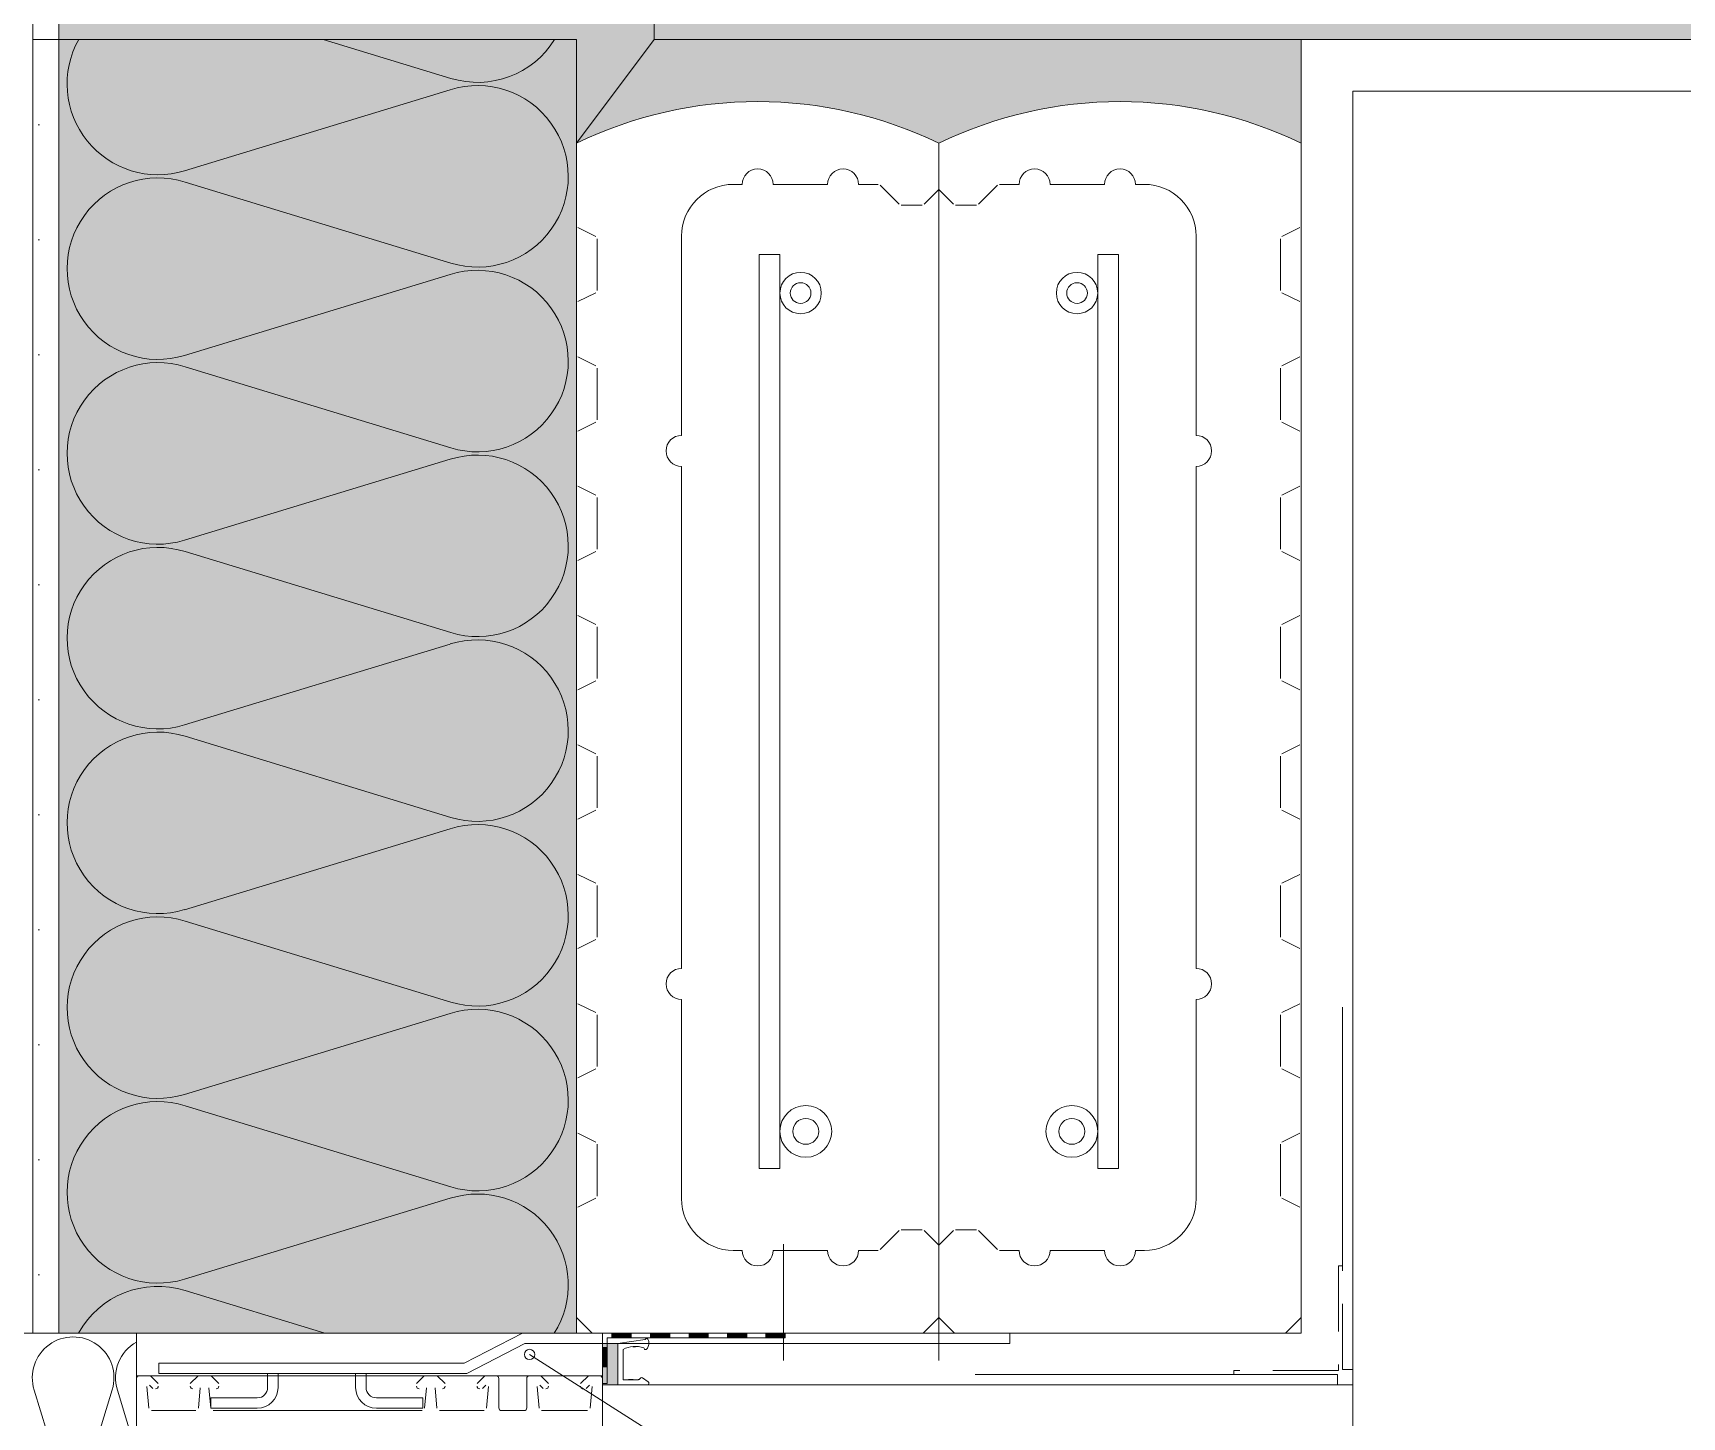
# Model space of a CAD drawing. Header units: millimetres. Extents: x 3821 to 11066, y 2483 to 4339.
# Drawn here: x 9037.3 to 9355.9, y 3157.6 to 3425.1 of the extents above; entities that cross this region are included whole.
import ezdxf

# ---------------------------------------------------------------- set-up
doc = ezdxf.new("R2010")
doc.units = ezdxf.units.MM
doc.linetypes.add('IMPORT-DASHED', pattern=[19.05, 12.7, -6.35])
for name, color, linetype, lineweight in [('202030346_dwg', 8, 'Continuous', 18), ('A-DETL', 90, 'Continuous', 18), ('A-DETL-GENF', 92, 'Continuous', 18), ('A-DETL-THIN', 151, 'Continuous', 18), ('PROFIL_PLAST', 2, 'Continuous', 18), ('TESNENI', 3, 'Continuous', 18)]:
    doc.layers.add(name, color=color, linetype=linetype, lineweight=lineweight)

# ---------------------------------------------------------------- blocks, each defined once
blk = doc.blocks.new('202030346_dwg_A$C07166E81-2087297-Okno _ Ostění')
at = {"layer": 'TESNENI'}
blk.add_hatch(color=256, dxfattribs=at).paths.add_polyline_path([(6, 0), (6, 8), (9, 8), (9, 0)])
at = {"layer": 'PROFIL_PLAST'}
for p, q in [((0, 0.34), (0, 0.3)), ((1.23, 1.37), (0.13, 0.59)), ((1.92, 1.07), (1.6, 1.35)), ((6, 0), (6.2, 0))]:
    blk.add_line(p, q, dxfattribs=at)
at = {"layer": 'PROFIL_PLAST', "flags": 128}
for points in [[(0.98, 7.19), (0.93, 7.05), (0.86, 6.94), (0.78, 6.86), (0.68, 6.83), (0.59, 6.83), (0.49, 6.88), (0.39, 6.96), (0.3, 7.08), (0.22, 7.23), (0.14, 7.4), (0.09, 7.6), (0.05, 7.8), (0.03, 8.01), (0.02, 8.21), (0.04, 8.41), (0.07, 8.58), (0.13, 8.73), (0.19, 8.85), (0.27, 8.93), (0.36, 8.98), (0.46, 8.98), (0.56, 8.95), (0.66, 8.87), (0.75, 8.76), (6, 8), (6, 0), (0.3, 0)], [(5, 6.87), (5, 1), (2.11, 1)], [(2.61, 7.43), (2.66, 7.33), (2.71, 7.43)], [(2.91, 7.42), (2.86, 7.32), (2.81, 7.43)], [(3, 7.42), (3.05, 7.31), (3.1, 7.41)], [(3.16, 1), (3.11, 1.1), (3.06, 1)], [(3.26, 1), (3.31, 1.1), (3.36, 1)], [(3.56, 1), (3.51, 1.1), (3.46, 1)], [(3.66, 1), (3.71, 1.1), (3.76, 1)], [(3.96, 1), (3.91, 1.1), (3.86, 1)]]:
    blk.add_lwpolyline(points, dxfattribs=at)
at = {"layer": 'PROFIL_PLAST'}
for centre, radius, start, end in [((2.59, 1.94), 5.49, 63.9329, 106.9746), ((0.3, 0.34), 0.3, 125.1572, 180), ((0.3, 0.3), 0.3, 180, 270), ((1.4, 1.12), 0.3, 49.2443, 125.1572), ((2.11, 1.3), 0.3, 229.2443, 270)]:
    blk.add_arc(centre, radius, start, end, dxfattribs=at)
at = {"layer": 'TESNENI', "flags": 128}
blk.add_lwpolyline([(6, 8), (8.99, 8), (8.99, 0), (6, 0)], dxfattribs=at)

msp = doc.modelspace()

# ---------------------------------------------------------------- hatches: boundary and pattern name
at = {"layer": 'A-DETL-GENF'}
h = msp.add_hatch(dxfattribs=at)
h.set_pattern_fill('FP_9', color=3, style=0, pattern_type=2)
h.set_pattern_definition([(0, (-3068.054, -4604.396), (5.556, 11.112), [0, -11.112])])
h.paths.add_polyline_path([(9042.32, 3173.84), (9042.32, 4054.84), (9037.32, 4054.84), (9037.32, 3173.84)])
for color, points in [(254, [(9142.32, 3403.78), (9157.32, 3423.84), (9157.32, 3483.84), (9282.32, 3483.84), (9282.32, 3613.84), (9952.32, 3613.84), (9952.32, 3673.84), (9042.32, 3673.84), (9042.32, 3423.84), (9142.32, 3423.84), (9142.32, 3411.84)]), (30, [(9407.32, 3423.84), (9407.32, 3483.84), (9157.32, 3483.84), (9157.32, 3423.84), (9284.91, 3423.84)]), (7, [(9142.32, 3173.84), (9142.32, 3423.84), (9042.32, 3423.84), (9042.32, 3173.84)]), (253, [(9212.32, 3403.78), (9217.9, 3406.23), (9223.58, 3408.24), (9229.36, 3409.8), (9235.28, 3410.93), (9241.3, 3411.61), (9247.32, 3411.84), (9253.34, 3411.61), (9259.36, 3410.93), (9265.28, 3409.8), (9271.06, 3408.24), (9276.74, 3406.23), (9282.32, 3403.78), (9282.32, 3423.84), (9157.32, 3423.84), (9142.32, 3403.78), (9147.9, 3406.23), (9153.58, 3408.24), (9159.36, 3409.8), (9165.28, 3410.93), (9171.3, 3411.61), (9177.32, 3411.84), (9183.34, 3411.61), (9189.36, 3410.93), (9195.28, 3409.8), (9201.06, 3408.24), (9206.74, 3406.23)])]:
    msp.add_hatch(color=color, dxfattribs=at).paths.add_polyline_path(points)

# ---------------------------------------------------------------- linework, layer by layer
at = {"layer": 'A-DETL'}
for p, q in [((9037.32, 4054.84), (9037.32, 3173.84)), ((9037.32, 4054.84), (9037.32, 3173.84)), ((9042.32, 3173.84), (9042.32, 4054.84)), ((9042.32, 3673.84), (9042.32, 3423.84)), ((9042.32, 3673.84), (9042.32, 3423.84)), ((9157.32, 3483.84), (9157.32, 3423.84)), ((9157.32, 3423.84), (9157.32, 3483.84)), ((9157.32, 3423.84), (9157.32, 3483.84)), ((9157.32, 3423.84), (9157.32, 3483.84)), ((9142.32, 3423.84), (9037.32, 3423.84)), ((9037.32, 3423.84), (9037.32, 3173.84)), ((9142.32, 3423.84), (9042.32, 3423.84)), ((9042.32, 3423.84), (9042.32, 3173.84)), ((9042.32, 3423.84), (9142.32, 3423.84)), ((9042.32, 3423.84), (9142.32, 3423.84)), ((9142.32, 3423.84), (9042.32, 3423.84)), ((9042.32, 3423.84), (9042.32, 3173.84)), ((9118.04, 3416.32), (9093.38, 3423.84)), ((9142.32, 3403.78), (9157.32, 3423.84)), ((9142.32, 3173.84), (9142.32, 3423.84)), ((9142.32, 3173.84), (9142.32, 3423.84)), ((9142.32, 3423.84), (9142.32, 3403.78)), ((9142.32, 3403.78), (9157.32, 3423.84)), ((9157.32, 3423.84), (9142.32, 3403.78)), ((9142.32, 3423.84), (9142.32, 3403.78)), ((9142.32, 3403.78), (9157.32, 3423.84)), ((9142.32, 3173.84), (9142.32, 3423.84)), ((9157.32, 3423.84), (9282.32, 3423.84)), ((9157.32, 3423.84), (9952.32, 3423.84)), ((9952.32, 3423.84), (9157.32, 3423.84)), ((9282.32, 3423.84), (9157.32, 3423.84)), ((9282.32, 3423.84), (9282.32, 3403.78)), ((9952.32, 3423.84), (9282.32, 3423.84)), ((9282.32, 3423.84), (9282.32, 3173.84)), ((9282.32, 3403.78), (9282.32, 3423.84)), ((9066.61, 3398.48), (9117.92, 3414.12)), ((9292.32, 3163.84), (9292.32, 3413.84)), ((9292.32, 3413.84), (9952.32, 3413.84)), ((9952.32, 3413.84), (9292.32, 3413.84)), ((9292.32, 3413.84), (9292.32, 3163.84)), ((9142.32, 3173.84), (9142.32, 3403.78)), ((9142.32, 3403.78), (9142.32, 3387.95)), ((9212.32, 3173.84), (9212.32, 3403.78)), ((9212.32, 3403.78), (9212.32, 3173.84)), ((9212.32, 3403.78), (9212.32, 3395.05)), ((9212.32, 3395.05), (9212.32, 3403.78)), ((9282.32, 3403.78), (9282.32, 3173.84)), ((9282.32, 3403.78), (9282.32, 3387.95)), ((9118.04, 3380.62), (9066.73, 3396.28)), ((9172.62, 3395.84), (9174.32, 3395.84)), ((9180.32, 3395.84), (9190.82, 3395.84)), ((9196.82, 3395.84), (9200.62, 3395.84)), ((9200.97, 3395.7), (9204.68, 3391.99)), ((9209.47, 3391.99), (9212.32, 3394.84)), ((9212.32, 3190.64), (9212.32, 3395.05)), ((9212.32, 3395.05), (9212.32, 3190.64)), ((9215.18, 3391.99), (9212.32, 3394.84)), ((9223.68, 3395.7), (9219.97, 3391.99)), ((9227.82, 3395.84), (9224.03, 3395.84)), ((9244.32, 3395.84), (9233.82, 3395.84)), ((9252.02, 3395.84), (9250.32, 3395.84)), ((9205.03, 3391.84), (9209.12, 3391.84)), ((9219.62, 3391.84), (9215.53, 3391.84)), ((9142.6, 3387.51), (9146.05, 3385.78)), ((9282.05, 3387.51), (9278.6, 3385.78)), ((9146.32, 3385.34), (9146.32, 3375.35)), ((9162.62, 3347.34), (9162.62, 3385.84)), ((9262.02, 3347.34), (9262.02, 3385.84)), ((9278.32, 3385.34), (9278.32, 3375.35)), ((9181.62, 3382.3), (9177.62, 3382.3)), ((9177.62, 3382.3), (9177.62, 3205.68)), ((9181.62, 3205.68), (9181.62, 3382.3)), ((9243.02, 3205.68), (9243.02, 3382.3)), ((9243.02, 3382.3), (9247.02, 3382.3)), ((9247.02, 3382.3), (9247.02, 3205.68)), ((9066.61, 3362.78), (9117.92, 3378.42)), ((9146.05, 3374.91), (9142.6, 3373.18)), ((9278.6, 3374.91), (9282.05, 3373.18)), ((9142.32, 3372.74), (9142.32, 3362.95)), ((9282.32, 3372.74), (9282.32, 3362.95)), ((9142.6, 3362.51), (9146.05, 3360.78)), ((9282.05, 3362.51), (9278.6, 3360.78)), ((9118.04, 3344.92), (9066.73, 3360.58)), ((9146.32, 3360.34), (9146.32, 3350.35)), ((9278.32, 3360.34), (9278.32, 3350.35)), ((9146.05, 3349.91), (9142.6, 3348.18)), ((9278.6, 3349.91), (9282.05, 3348.18)), ((9142.32, 3347.74), (9142.32, 3337.95)), ((9282.32, 3347.74), (9282.32, 3337.95)), ((9066.61, 3327.08), (9117.92, 3342.72)), ((9162.62, 3244.34), (9162.62, 3341.34)), ((9262.02, 3244.34), (9262.02, 3341.34)), ((9142.6, 3337.51), (9146.05, 3335.78)), ((9282.05, 3337.51), (9278.6, 3335.78)), ((9146.32, 3335.34), (9146.32, 3325.35)), ((9278.32, 3335.34), (9278.32, 3325.35)), ((9118.04, 3309.22), (9066.73, 3324.88)), ((9142.32, 3322.74), (9142.32, 3312.95)), ((9146.05, 3324.91), (9142.6, 3323.18)), ((9278.6, 3324.91), (9282.05, 3323.18)), ((9282.32, 3322.74), (9282.32, 3312.95)), ((9142.6, 3312.51), (9146.05, 3310.78)), ((9146.32, 3310.34), (9146.32, 3300.35)), ((9278.32, 3310.34), (9278.32, 3300.35)), ((9282.05, 3312.51), (9278.6, 3310.78)), ((9066.61, 3291.38), (9117.92, 3307.02)), ((9142.32, 3297.74), (9142.32, 3287.95)), ((9146.05, 3299.91), (9142.6, 3298.18)), ((9278.6, 3299.91), (9282.05, 3298.18)), ((9282.32, 3297.74), (9282.32, 3287.95)), ((9118.04, 3273.52), (9066.73, 3289.18)), ((9142.6, 3287.51), (9146.05, 3285.78)), ((9146.32, 3285.34), (9146.32, 3275.35)), ((9278.32, 3285.34), (9278.32, 3275.35)), ((9282.05, 3287.51), (9278.6, 3285.78)), ((9146.05, 3274.91), (9142.6, 3273.18)), ((9278.6, 3274.91), (9282.05, 3273.18)), ((9142.32, 3272.74), (9142.32, 3262.95)), ((9282.32, 3272.74), (9282.32, 3262.95)), ((9066.61, 3255.68), (9117.92, 3271.32)), ((9142.6, 3262.51), (9146.05, 3260.78)), ((9282.05, 3262.51), (9278.6, 3260.78)), ((9146.32, 3260.34), (9146.32, 3250.35)), ((9278.32, 3260.34), (9278.32, 3250.35)), ((9118.04, 3237.82), (9066.73, 3253.48)), ((9146.05, 3249.91), (9142.6, 3248.18)), ((9278.6, 3249.91), (9282.05, 3248.18)), ((9142.32, 3247.74), (9142.32, 3237.95)), ((9282.32, 3247.74), (9282.32, 3237.95)), ((9142.6, 3237.51), (9146.05, 3235.78)), ((9162.62, 3199.84), (9162.62, 3238.34)), ((9262.02, 3199.84), (9262.02, 3238.34)), ((9282.05, 3237.51), (9278.6, 3235.78)), ((9290.32, 3186.84), (9290.32, 3236.84)), ((9066.61, 3219.98), (9117.92, 3235.62)), ((9146.32, 3235.34), (9146.32, 3225.35)), ((9278.32, 3235.34), (9278.32, 3225.35)), ((9146.05, 3224.91), (9142.6, 3223.18)), ((9278.6, 3224.91), (9282.05, 3223.18)), ((9142.32, 3222.74), (9142.32, 3212.95)), ((9282.32, 3222.74), (9282.32, 3212.95)), ((9118.04, 3202.12), (9066.73, 3217.78)), ((9142.6, 3212.51), (9146.05, 3210.78)), ((9282.05, 3212.51), (9278.6, 3210.78)), ((9146.32, 3210.34), (9146.32, 3200.35)), ((9278.32, 3210.34), (9278.32, 3200.35)), ((9177.62, 3205.68), (9181.62, 3205.68)), ((9247.02, 3205.68), (9243.02, 3205.68)), ((9066.61, 3184.28), (9117.92, 3199.92)), ((9146.05, 3199.91), (9142.6, 3198.18)), ((9278.6, 3199.91), (9282.05, 3198.18)), ((9142.32, 3197.74), (9142.32, 3177.05)), ((9282.32, 3197.74), (9282.32, 3177.05)), ((9204.68, 3193.7), (9200.97, 3189.99)), ((9209.12, 3193.84), (9205.03, 3193.84)), ((9212.29, 3190.88), (9209.47, 3193.7)), ((9212.32, 3190.84), (9215.18, 3193.7)), ((9215.53, 3193.84), (9219.62, 3193.84)), ((9219.97, 3193.7), (9223.68, 3189.99)), ((9174.32, 3189.84), (9172.62, 3189.84)), ((9190.82, 3189.84), (9180.32, 3189.84)), ((9182.29, 3168.55), (9182.29, 3191.07)), ((9200.62, 3189.84), (9196.82, 3189.84)), ((9212.29, 3168.55), (9212.29, 3190.88)), ((9212.32, 3190.64), (9212.32, 3177.05)), ((9212.32, 3177.05), (9212.32, 3190.64)), ((9224.03, 3189.84), (9227.82, 3189.84)), ((9233.82, 3189.84), (9244.32, 3189.84)), ((9250.32, 3189.84), (9252.02, 3189.84)), ((9093.71, 3173.84), (9066.73, 3182.08)), ((9142.32, 3176.84), (9145.32, 3173.84)), ((9209.32, 3173.84), (9212.32, 3176.84)), ((9215.32, 3173.84), (9212.32, 3176.84)), ((9282.32, 3176.84), (9279.32, 3173.84)), ((9037.32, 3173.84), (8787.32, 3173.84)), ((8787.32, 3173.84), (9057.32, 3173.84)), ((9057.32, 3173.84), (8787.32, 3173.84)), ((8787.32, 3173.84), (9037.32, 3173.84)), ((9037.32, 3173.84), (9042.32, 3173.84)), ((9037.32, 3173.84), (9142.32, 3173.84)), ((9042.32, 3173.84), (9142.32, 3173.84)), ((9042.32, 3173.84), (9142.32, 3173.84)), ((9057.32, 3173.84), (9057.32, 3129.24)), ((9057.32, 3165.59), (9057.32, 3173.84)), ((9057.32, 3173.84), (9147.32, 3173.84)), ((9057.32, 3165.59), (9057.32, 3173.84)), ((9057.32, 3173.84), (9069.22, 3173.84)), ((9057.32, 3129.24), (9057.32, 3173.84)), ((9131.88, 3173.84), (9120.62, 3168.04)), ((9226.05, 3173.84), (9131.88, 3173.84)), ((9147.32, 3173.84), (9135.42, 3173.84)), ((9212.32, 3173.84), (9142.32, 3173.84)), ((9145.53, 3173.84), (9209.12, 3173.84)), ((9147.32, 3173.84), (9147.32, 3163.84)), ((9282.32, 3173.84), (9147.32, 3173.84)), ((9147.32, 3164.13), (9147.32, 3173.84)), ((9147.32, 3173.84), (9182.65, 3173.84)), ((9147.32, 3173.84), (9147.32, 3165.59)), ((9147.32, 3173.84), (9147.32, 3165.59)), ((9149.18, 3173.84), (9149.18, 3172.92)), ((9149.18, 3173.73), (9152.9, 3173.73)), ((9149.18, 3173.61), (9152.9, 3173.61)), ((9149.18, 3173.5), (9152.9, 3173.5)), ((9149.18, 3173.38), (9152.9, 3173.38)), ((9149.18, 3173.26), (9152.9, 3173.26)), ((9149.18, 3173.15), (9152.9, 3173.15)), ((9149.18, 3173.03), (9152.9, 3173.03)), ((9152.9, 3173.84), (9152.9, 3172.92)), ((9156.62, 3173.84), (9156.62, 3173.03)), ((9156.62, 3173.73), (9160.34, 3173.73)), ((9156.62, 3173.61), (9160.34, 3173.61)), ((9156.62, 3173.5), (9160.34, 3173.5)), ((9156.62, 3173.38), (9160.34, 3173.38)), ((9156.62, 3173.26), (9160.34, 3173.26)), ((9156.62, 3173.15), (9160.34, 3173.15)), ((9156.62, 3173.03), (9160.34, 3173.03)), ((9160.34, 3173.84), (9160.34, 3173.03)), ((9164.06, 3173.84), (9164.06, 3172.92)), ((9164.06, 3173.73), (9167.78, 3173.73)), ((9164.06, 3173.61), (9167.78, 3173.61)), ((9164.06, 3173.5), (9167.78, 3173.5)), ((9164.06, 3173.38), (9167.78, 3173.38)), ((9164.06, 3173.26), (9167.78, 3173.26)), ((9164.06, 3173.15), (9167.78, 3173.15)), ((9164.06, 3173.03), (9167.78, 3173.03)), ((9167.78, 3173.84), (9167.78, 3172.92)), ((9171.49, 3173.84), (9171.49, 3173.03)), ((9171.49, 3173.73), (9175.21, 3173.73)), ((9171.49, 3173.61), (9175.21, 3173.61)), ((9171.49, 3173.5), (9175.21, 3173.5)), ((9171.49, 3173.38), (9175.21, 3173.38)), ((9171.49, 3173.26), (9175.21, 3173.26)), ((9171.49, 3173.15), (9175.21, 3173.15)), ((9171.49, 3173.03), (9175.21, 3173.03)), ((9175.21, 3173.84), (9175.21, 3173.03)), ((9178.93, 3173.84), (9178.93, 3172.92)), ((9178.93, 3173.73), (9182.65, 3173.73)), ((9178.93, 3173.61), (9182.65, 3173.61)), ((9178.93, 3173.5), (9182.65, 3173.5)), ((9178.93, 3173.38), (9182.65, 3173.38)), ((9178.93, 3173.26), (9182.65, 3173.26)), ((9178.93, 3173.15), (9182.65, 3173.15)), ((9178.93, 3173.03), (9182.65, 3173.03)), ((9182.65, 3173.84), (9182.65, 3172.92)), ((9282.32, 3173.84), (9212.32, 3173.84)), ((9279.12, 3173.84), (9215.53, 3173.84)), ((9226.05, 3171.84), (9226.05, 3173.84)), ((9121.11, 3166.04), (9132.36, 3171.84)), ((9132.36, 3171.84), (9226.05, 3171.84)), ((9147.44, 3171.06), (9147.44, 3167.34)), ((9148.25, 3171.06), (9147.44, 3171.06)), ((9147.56, 3171.06), (9147.56, 3167.34)), ((9147.67, 3171.06), (9147.67, 3167.34)), ((9147.79, 3171.06), (9147.79, 3167.34)), ((9147.9, 3171.06), (9147.9, 3167.34)), ((9148.02, 3171.06), (9148.02, 3167.34)), ((9148.14, 3171.06), (9148.14, 3167.34)), ((9182.65, 3172.92), (9148.25, 3172.92)), ((9148.25, 3172.92), (9148.25, 3164.13)), ((9061.61, 3168.04), (9061.61, 3166.04)), ((9120.62, 3168.04), (9061.61, 3168.04)), ((9133.26, 3169.73), (9217.04, 3116.39)), ((9148.25, 3167.34), (9147.44, 3167.34)), ((9147.32, 3165.59), (9057.32, 3165.59)), ((9147.32, 3165.59), (9057.32, 3165.59)), ((9057.32, 3093.4), (9057.32, 3165.09)), ((9057.32, 3093.4), (9057.32, 3165.09)), ((9057.82, 3165.59), (9059.73, 3165.59)), ((9057.82, 3165.59), (9059.73, 3165.59)), ((9059.32, 3163.56), (9059.69, 3159.34)), ((9059.32, 3163.56), (9059.69, 3159.34)), ((9060.48, 3163.15), (9059.84, 3163.8)), ((9060.48, 3163.15), (9059.84, 3163.8)), ((9060.02, 3165.59), (9061.52, 3164.09)), ((9060.02, 3165.59), (9061.52, 3164.09)), ((9061.61, 3166.04), (9121.11, 3166.04)), ((9067.72, 3164.09), (9069.22, 3165.59)), ((9067.72, 3164.09), (9069.22, 3165.59)), ((9069.22, 3165.59), (9071.72, 3165.59)), ((9069.22, 3165.59), (9071.72, 3165.59)), ((9071.72, 3165.59), (9073.22, 3164.09)), ((9071.72, 3165.59), (9073.22, 3164.09)), ((9082.66, 3166.04), (9082.66, 3163.34)), ((9084.66, 3166.04), (9084.66, 3163.34)), ((9099.66, 3166.04), (9099.66, 3163.34)), ((9101.66, 3166.04), (9101.66, 3163.34)), ((9111.42, 3164.09), (9112.92, 3165.59)), ((9111.42, 3164.09), (9112.92, 3165.59)), ((9112.92, 3165.59), (9115.42, 3165.59)), ((9112.92, 3165.59), (9115.42, 3165.59)), ((9115.42, 3165.59), (9116.92, 3164.09)), ((9115.42, 3165.59), (9116.92, 3164.09)), ((9123.12, 3164.09), (9124.62, 3165.59)), ((9123.12, 3164.09), (9124.62, 3165.59)), ((9124.81, 3163.8), (9124.16, 3163.15)), ((9124.81, 3163.8), (9124.16, 3163.15)), ((9124.92, 3165.59), (9126.82, 3165.59)), ((9124.92, 3165.59), (9126.82, 3165.59)), ((9124.95, 3159.34), (9125.32, 3163.56)), ((9124.95, 3159.34), (9125.32, 3163.56)), ((9127.32, 3165.09), (9127.32, 3159.39)), ((9127.32, 3165.09), (9127.32, 3159.39)), ((9132.72, 3159.39), (9132.72, 3165.09)), ((9132.72, 3159.39), (9132.72, 3165.09)), ((9133.22, 3165.59), (9135.42, 3165.59)), ((9133.22, 3165.59), (9135.42, 3165.59)), ((9134.72, 3163.56), (9135.09, 3159.34)), ((9134.72, 3163.56), (9135.09, 3159.34)), ((9135.88, 3163.15), (9135.24, 3163.8)), ((9135.88, 3163.15), (9135.24, 3163.8)), ((9135.42, 3165.59), (9136.92, 3164.09)), ((9135.42, 3165.59), (9136.92, 3164.09)), ((9143.12, 3164.09), (9144.62, 3165.59)), ((9143.12, 3164.09), (9144.62, 3165.59)), ((9144.81, 3163.8), (9144.16, 3163.15)), ((9144.81, 3163.8), (9144.16, 3163.15)), ((9144.92, 3165.59), (9146.82, 3165.59)), ((9144.92, 3165.59), (9146.82, 3165.59)), ((9144.95, 3159.34), (9145.32, 3163.56)), ((9144.95, 3159.34), (9145.32, 3163.56)), ((9147.32, 3165.09), (9147.32, 3120.34)), ((9147.32, 3165.09), (9147.32, 3120.34)), ((9148.25, 3164.13), (9147.32, 3164.13)), ((9147.32, 3163.84), (9292.32, 3163.84)), ((9292.32, 3163.84), (9156.02, 3163.84)), ((9289.32, 3165.84), (9219.32, 3165.84)), ((9292.32, 2983.82), (9292.32, 3163.84)), ((9044.6, 3139.77), (9037.55, 3162.86)), ((9052.63, 3162.91), (9045.59, 3139.83)), ((9057.32, 3150.72), (9053.62, 3162.86)), ((9069.28, 3159.34), (9069.63, 3163.26)), ((9069.28, 3159.34), (9069.63, 3163.26)), ((9071.32, 3163.26), (9071.66, 3159.34)), ((9071.32, 3163.26), (9071.66, 3159.34)), ((9071.66, 3159.34), (9071.66, 3161.34)), ((9071.66, 3161.34), (9080.66, 3161.34)), ((9112.66, 3161.34), (9103.66, 3161.34)), ((9112.66, 3159.34), (9112.66, 3161.34)), ((9112.98, 3159.34), (9113.33, 3163.26)), ((9112.98, 3159.34), (9113.33, 3163.26)), ((9115.02, 3163.26), (9115.36, 3159.34)), ((9115.02, 3163.26), (9115.36, 3159.34)), ((9060.19, 3158.89), (9068.79, 3158.89)), ((9060.19, 3158.89), (9068.79, 3158.89)), ((9080.66, 3159.34), (9071.66, 3159.34)), ((9072.16, 3158.89), (9112.49, 3158.89)), ((9072.16, 3158.89), (9112.49, 3158.89)), ((9103.66, 3159.34), (9112.66, 3159.34)), ((9115.86, 3158.89), (9124.46, 3158.89)), ((9115.86, 3158.89), (9124.46, 3158.89)), ((9127.82, 3158.89), (9132.22, 3158.89)), ((9127.82, 3158.89), (9132.22, 3158.89)), ((9135.59, 3158.89), (9144.46, 3158.89)), ((9135.59, 3158.89), (9144.46, 3158.89))]:
    msp.add_line(p, q, dxfattribs=at)
at = {"layer": 'A-DETL', "linetype": 'IMPORT-DASHED'}
for p, q in [((9290.32, 3186.84), (9289.52, 3186.84)), ((9289.52, 3186.84), (9289.52, 3166.64)), ((9290.32, 3166.84), (9290.32, 3186.84)), ((9289.52, 3166.64), (9269.32, 3166.64)), ((9269.32, 3166.64), (9269.32, 3165.84)), ((9292.32, 3166.84), (9290.32, 3166.84)), ((9292.32, 3163.84), (9292.32, 3166.84)), ((9269.32, 3165.84), (9289.32, 3165.84)), ((9289.32, 3165.84), (9289.32, 3163.84)), ((9289.32, 3163.84), (9292.32, 3163.84))]:
    msp.add_line(p, q, dxfattribs=at)
at = {"layer": 'A-DETL'}
for centre, radius in [((9185.62, 3374.84), 4), ((9185.62, 3374.84), 2), ((9239.02, 3374.84), 4), ((9239.02, 3374.84), 2), ((9186.62, 3212.84), 5), ((9238.02, 3212.84), 5), ((9186.62, 3212.84), 2.5), ((9238.02, 3212.84), 2.5), ((9133.26, 3169.73), 1)]:
    msp.add_circle(centre, radius, dxfattribs=at)
for centre, radius, start, end in [((9061.46, 3415.25), 17.54, 150.6504, 287.0766), ((9123.19, 3433.09), 17.54, 252.9234, 328.1956), ((9123.19, 3397.39), 17.54, 252.9234, 107.4683), ((9177.32, 3331.84), 80, 64.0555, 115.9445), ((9177.32, 3331.84), 80, 64.0555, 115.9445), ((9177.32, 3331.84), 80, 64.0555, 115.9445), ((9247.32, 3331.84), 80, 64.0555, 115.9445), ((9247.32, 3331.84), 80, 64.0555, 115.9445), ((9247.32, 3331.84), 80, 64.0555, 115.9445), ((9061.46, 3379.55), 17.54, 72.5206, 287.0766), ((9177.32, 3395.84), 3, 0, 180), ((9193.82, 3395.84), 3, 360, 180), ((9230.82, 3395.84), 3, 360, 180), ((9247.32, 3395.84), 3, 0, 180), ((9172.62, 3385.84), 10, 90, 180), ((9252.02, 3385.84), 10, 0, 90), ((9123.19, 3361.69), 17.54, 252.9234, 107.4683), ((9061.46, 3343.85), 17.54, 72.5206, 287.0766), ((9162.62, 3344.34), 3, 90, 270), ((9262.02, 3344.34), 3, 270, 90), ((9123.19, 3325.99), 17.54, 252.9234, 107.4683), ((9061.46, 3308.15), 17.54, 72.5206, 287.0766), ((9123.19, 3290.29), 17.54, 252.9234, 107.4683), ((9061.46, 3272.45), 17.54, 72.5206, 287.0766), ((9123.19, 3254.59), 17.54, 252.9234, 107.4683), ((9061.46, 3236.75), 17.54, 72.5206, 287.0766), ((9162.62, 3241.34), 3, 90, 270), ((9262.02, 3241.34), 3, 270, 90), ((9123.19, 3218.89), 17.54, 252.9234, 107.4683), ((9061.46, 3201.05), 17.54, 72.5206, 287.0766), ((9123.19, 3183.19), 17.54, 327.8105, 107.4683), ((9172.62, 3199.84), 10, 180, 270), ((9252.02, 3199.84), 10, 270, 0), ((9177.32, 3189.84), 3, 180, 0), ((9193.82, 3189.84), 3, 180, 0), ((9230.82, 3189.84), 3, 180, 0), ((9247.32, 3189.84), 3, 180, 0), ((9061.46, 3165.35), 17.54, 72.5206, 151.0244), ((9045.08, 3165.23), 7.89, 342.9234, 197.4794), ((9061.15, 3165.23), 7.89, 118.9756, 197.4794), ((9057.82, 3165.09), 0.5, 90, 180), ((9057.82, 3165.09), 0.5, 90, 180), ((9061.02, 3163.59), 0.5, 270, 0), ((9061.02, 3163.59), 0.5, 270, 0), ((9068.22, 3163.59), 0.5, 180, 270), ((9068.22, 3163.59), 0.5, 180, 270), ((9072.72, 3163.59), 0.5, 270, 0), ((9072.72, 3163.59), 0.5, 270, 0), ((9111.92, 3163.59), 0.5, 180, 270), ((9111.92, 3163.59), 0.5, 180, 270), ((9116.42, 3163.59), 0.5, 270, 0), ((9116.42, 3163.59), 0.5, 270, 0), ((9123.62, 3163.59), 0.5, 180, 270), ((9123.62, 3163.59), 0.5, 180, 270), ((9126.82, 3165.09), 0.5, 0, 90), ((9126.82, 3165.09), 0.5, 0, 90), ((9133.22, 3165.09), 0.5, 90, 180), ((9133.22, 3165.09), 0.5, 90, 180), ((9136.42, 3163.59), 0.5, 270, 0), ((9136.42, 3163.59), 0.5, 270, 0), ((9143.62, 3163.59), 0.5, 180, 276.9156), ((9143.62, 3163.59), 0.5, 180, 276.9156), ((9146.82, 3165.09), 0.5, 0, 90), ((9146.82, 3165.09), 0.5, 0, 90), ((9080.66, 3163.34), 4, 270, 0), ((9080.66, 3163.34), 2, 270, 0), ((9103.66, 3163.34), 4, 180, 270), ((9103.66, 3163.34), 2, 180, 270), ((9127.82, 3159.39), 0.5, 180, 270), ((9127.82, 3159.39), 0.5, 180, 270), ((9132.22, 3159.39), 0.5, 270, 0), ((9132.22, 3159.39), 0.5, 270, 0)]:
    msp.add_arc(centre, radius, start, end, dxfattribs=at)
at = {"layer": 'A-DETL-THIN'}
for p, q in [((9037.32, 4054.84), (9037.32, 3173.84)), ((9042.32, 3673.84), (9042.32, 3423.84)), ((9157.32, 3483.84), (9157.32, 3423.84)), ((9142.32, 3423.84), (9042.32, 3423.84)), ((9042.32, 3423.84), (9042.32, 3173.84)), ((9142.32, 3173.84), (9142.32, 3423.84)), ((9157.32, 3423.84), (9142.32, 3403.78)), ((9282.32, 3423.84), (9157.32, 3423.84)), ((9282.32, 3423.84), (9407.32, 3423.84)), ((9282.32, 3403.78), (9282.32, 3423.84)), ((9037.32, 3173.84), (9042.32, 3173.84)), ((9042.32, 3173.84), (9142.32, 3173.84))]:
    msp.add_line(p, q, dxfattribs=at)
for centre in [(9177.32, 3331.84), (9247.32, 3331.84)]:
    msp.add_arc(centre, 80, 64.0555, 115.9445, dxfattribs=at)

# ---------------------------------------------------------------- block references
at = {"layer": '202030346_dwg', "color": 2, "extrusion": (0, 0, -1), "zscale": -1}
msp.add_blockref('202030346_dwg_A$C07166E81-2087297-Okno _ Ostění', (-9156.32, 3163.84), dxfattribs=at)

doc.saveas('drawing.dxf')
